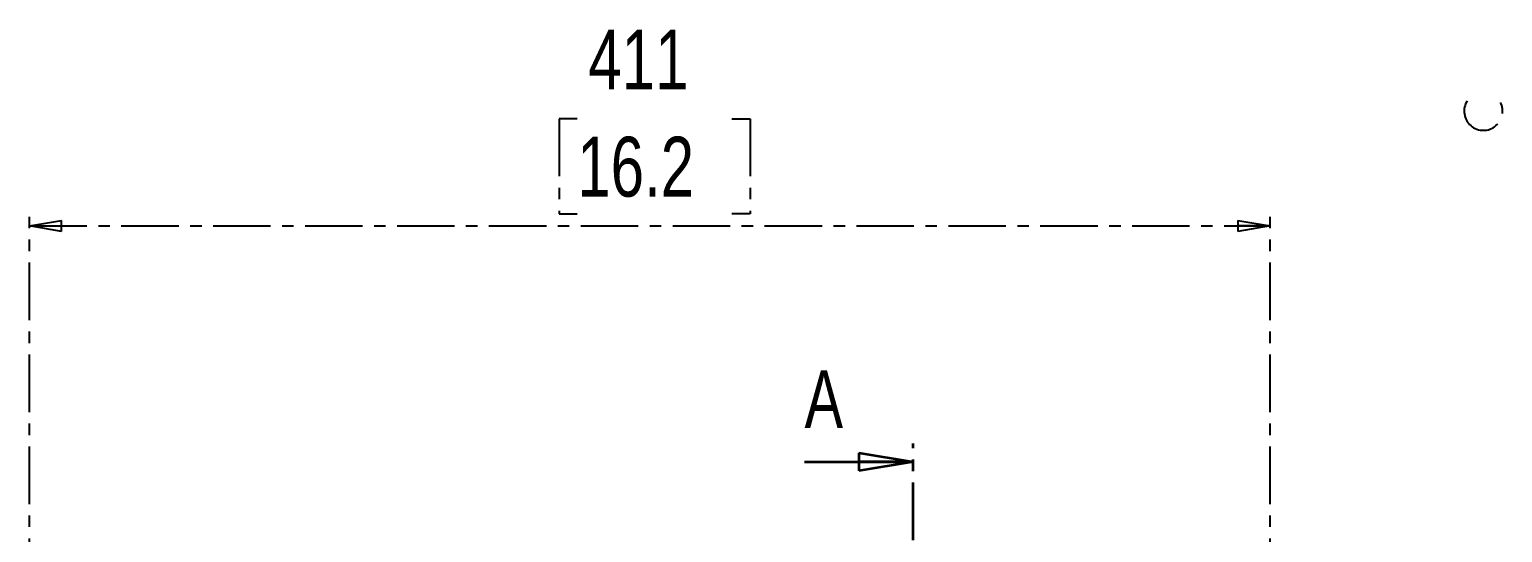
# Model space of a CAD drawing. Header units: millimetres. Extents: x 12 to 854, y 4 to 555.
# Drawn here: x 100.5 to 263.4, y 285.1 to 340.7 of the extents above; entities that cross this region are included whole.
import ezdxf

# ---------------------------------------------------------------- set-up
doc = ezdxf.new("R2010")
doc.units = ezdxf.units.MM
doc.linetypes.add('CENTER', pattern=[10.16, 6.35, -1.27, 1.27, -1.27])
doc.linetypes.add('PHANTOM', pattern=[12.7, 6.35, -1.27, 1.27, -1.27, 1.27, -1.27])
doc.layers.add('DEFAULT_1', color=7, linetype='CENTER')
doc.styles.add('SLDTEXTSTYLE2', font='TXT', dxfattribs={"width": 0.75})
doc.dimstyles.new('SLDDIMSTYLE0', dxfattribs={"dimtxt": 6.614583, "dimasz": 3.556, "dimexe": 0, "dimexo": 0.0625, "dimgap": 1.653646, "dimtad": 1, "dimdec": 0, "dimlfac": 3, "dimrnd": 1e-09, "dimzin": 12, "dimdsep": 46, "dimtxsty": 'SLDTEXTSTYLE2', "dimblk1": 'CLOSED', "dimblk2": 'CLOSED', "dimsah": 1, "dimcen": 0.09, "dimadec": 0, "dimazin": 3, "dimtfac": 1, "dimtdec": 0, "dimtofl": 0, "dimtmove": 0, "dimatfit": 3, "dimldrblk": 'CLOSED', "dimfxl": 1, "dimfrac": 2, "dimtolj": 1, "dimtzin": 12, "dimarcsym": 0})

# ---------------------------------------------------------------- blocks, each defined once
blk = doc.blocks.new('_Closed')
at = {"color": 0, "linetype": 'ByBlock', "lineweight": -2}
for p, q in [((-1, 0.166667), (0, 0)), ((-1, 0.166667), (-1, -0.166667)), ((0, 0), (-1, -0.166667)), ((0, 0), (-1, 0))]:
    blk.add_line(p, q, dxfattribs=at)
blk = doc.blocks.new('_D')
at = {"layer": 'DEFAULT_1'}
for p, q in [((161.1, 330.82), (159.09, 330.82)), ((159.09, 330.82), (159.09, 320.31)), ((178.2, 330.82), (180.21, 330.82)), ((180.21, 330.82), (180.21, 320.31)), ((100.53, 267.93), (100.53, 319.97)), ((159.09, 320.31), (161.1, 320.31)), ((180.21, 320.31), (178.2, 320.31)), ((237.69, 267.93), (237.69, 319.97)), ((100.53, 318.97), (237.69, 318.97))]:
    blk.add_line(p, q, dxfattribs=at)
at = {"layer": 'DEFAULT_1', "xscale": 3.556, "yscale": 3.556, "rotation": 180}
blk.add_blockref('_Closed', (100.53, 318.97, -1.92), dxfattribs=at)
at = {"layer": 'DEFAULT_1', "xscale": 3.556, "yscale": 3.556}
blk.add_blockref('_Closed', (237.69, 318.97, -1.92), dxfattribs=at)
at = {"layer": 'DEFAULT_1', "char_height": 6.615, "attachment_point": 1, "style": 'SLDTEXTSTYLE2'}
for s, insert in [('411', (162.32, 340.68)), ('16.2', (161.1, 328.83))]:
    blk.add_mtext(s, dxfattribs=dict(at, insert=insert))

msp = doc.modelspace()

# ---------------------------------------------------------------- linework, layer by layer
at = {"color": 7, "linetype": 'PHANTOM', "lineweight": 35}
msp.add_line((198.23, 220.77), (198.23, 294.92), dxfattribs=at)
at = {"color": 7, "linetype": 'Continuous', "lineweight": 35}
msp.add_line((186.23, 292.92), (198.23, 292.92), dxfattribs=at)
at = {"layer": 'DEFAULT_1'}
msp.add_arc((261.27, 331.66), 2.12, 147.0136, 32.9864, dxfattribs=at)

# ---------------------------------------------------------------- block references
at = {"color": 7, "linetype": 'Continuous', "lineweight": 35, "xscale": 6, "yscale": 6}
msp.add_blockref('_Closed', (198.23, 292.92), dxfattribs=at)

# ---------------------------------------------------------------- texts
at = {"color": 7, "linetype": 'Continuous', "insert": (186.23, 303.01), "char_height": 6.35, "attachment_point": 1, "style": 'SLDTEXTSTYLE2'}
msp.add_mtext('A', dxfattribs=at)

# ---------------------------------------------------------------- dimensions: what is measured, and where the dimension line sits
at = {"layer": 'DEFAULT_1'}
dim = msp.add_linear_dim(base=(237.69, 318.97), p1=(100.53, 266.93), p2=(237.69, 266.93), dimstyle='SLDDIMSTYLE0', dxfattribs=at)
dim.commit()
dim.dimension.update_dxf_attribs({"geometry": '_D', "text_midpoint": (169.65, 318.97), "dimtype": 160})

doc.saveas('drawing.dxf')
